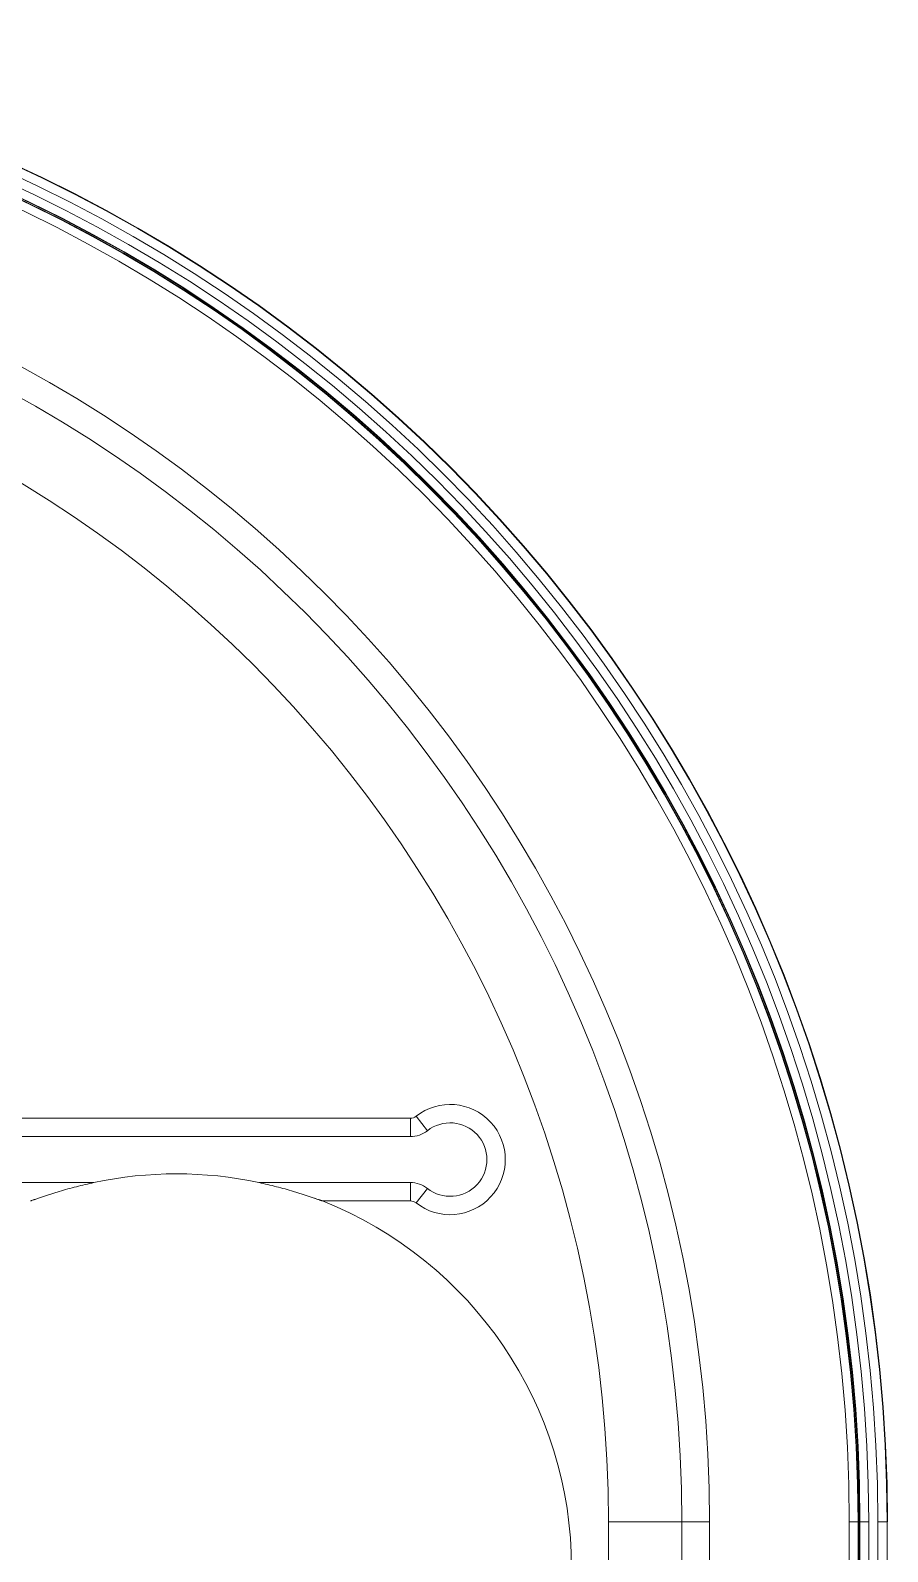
# Model space of a CAD drawing. Header units: millimetres. Extents: x 409 to 2276, y 1039 to 1674.
# Drawn here: x 1785.2 to 1831.8, y 1463 to 1545.8 of the extents above; entities that cross this region are included whole.
import ezdxf

# ---------------------------------------------------------------- set-up
doc = ezdxf.new("R2010")
doc.units = ezdxf.units.MM
doc.layers.add('粗实线层', color=7, linetype='Continuous', lineweight=35)

msp = doc.modelspace()

# ---------------------------------------------------------------- linework, layer by layer
at = {"layer": '粗实线层', "lineweight": 20}
for p, q in [((1806.914, 1520.949), (1806.953, 1520.988)), ((1805.85, 1486.634), (1774.726, 1486.634)), ((1805.85, 1485.634), (1805.85, 1486.634)), ((1806.778, 1485.956), (1806.159, 1486.742)), ((1805.85, 1485.634), (1774.726, 1485.634)), ((1774.726, 1483.134), (1788.641, 1483.134)), ((1797.612, 1483.134), (1805.85, 1483.134)), ((1805.85, 1483.134), (1805.85, 1482.134)), ((1801.068, 1482.134), (1805.85, 1482.134)), ((1806.778, 1482.813), (1806.159, 1482.027)), ((1816.626, 1414.661), (1816.626, 1464.661)), ((1816.626, 1464.661), (1820.626, 1464.661)), ((1820.626, 1414.661), (1820.626, 1464.661)), ((1820.626, 1464.661), (1822.126, 1464.661)), ((1820.626, 1414.661), (1820.626, 1464.661)), ((1822.126, 1464.661), (1822.126, 1414.661)), ((1829.73, 1464.661), (1829.73, 1414.661)), ((1829.73, 1464.661), (1830.23, 1464.661)), ((1830.205, 1464.661), (1830.205, 1414.661)), ((1830.23, 1464.661), (1830.285, 1464.661)), ((1830.23, 1464.661), (1830.23, 1414.661)), ((1830.784, 1464.661), (1830.285, 1464.661)), ((1830.285, 1464.661), (1830.285, 1414.661)), ((1830.31, 1414.661), (1830.31, 1464.661)), ((1830.784, 1464.661), (1830.784, 1414.661)), ((1831.283, 1464.661), (1831.783, 1464.661)), ((1831.283, 1414.661), (1831.283, 1464.661)), ((1831.783, 1414.661), (1831.783, 1464.661))]:
    msp.add_line(p, q, dxfattribs=at)
for centre, radius, start, end in [((1750.626, 1464.661), 81.183, 0, 90), ((1750.626, 1464.661), 81.157, 0, 90), ((1750.626, 1464.661), 80.657, 0, 90), ((1750.626, 1464.661), 80.158, 0, 90), ((1750.626, 1464.661), 79.683, 0, 90), ((1750.626, 1464.661), 79.659, 0, 90), ((1750.626, 1464.661), 79.603, 0, 90), ((1750.626, 1464.661), 79.579, 0, 90), ((1750.626, 1464.661), 79.104, 0, 90), ((1750.626, 1464.661), 71.5, 0, 90), ((1750.626, 1464.661), 70, 0, 90), ((1750.626, 1464.661), 70, 360, 90), ((1750.626, 1464.661), 66, 0, 90), ((1808.015, 1484.384), 3, 231.78679, 128.21321), ((1805.85, 1487.134), 0.5, 270, 308.21321), ((1808.015, 1484.384), 2, 231.78679, 128.21321), ((1805.85, 1487.134), 1.5, 270, 308.21321), ((1793.126, 1462.161), 21.448, 77.92769, 102.07231), ((1805.85, 1481.634), 1.5, 51.78679, 90), ((1793.126, 1462.161), 21.494, 0, 68.31685), ((1805.85, 1481.634), 0.5, 51.78679, 90)]:
    msp.add_arc(centre, radius, start, end, dxfattribs=at)
for points, knots in [([(1788.641, 1483.134), (1788.481, 1483.1), (1788.321, 1483.064), (1788.003, 1482.989), (1787.845, 1482.95), (1787.53, 1482.869), (1787.373, 1482.827), (1787.06, 1482.739), (1786.904, 1482.694), (1786.671, 1482.624), (1786.594, 1482.601), (1786.441, 1482.553), (1786.364, 1482.529), (1786.213, 1482.481), (1786.137, 1482.456), (1785.989, 1482.407), (1785.915, 1482.383), (1785.771, 1482.334), (1785.701, 1482.31), (1785.597, 1482.275), (1785.563, 1482.263), (1785.497, 1482.24), (1785.465, 1482.229), (1785.419, 1482.212), (1785.403, 1482.207), (1785.374, 1482.197), (1785.359, 1482.192), (1785.318, 1482.177), (1785.292, 1482.169), (1785.263, 1482.159), (1785.258, 1482.157), (1785.247, 1482.153), (1785.242, 1482.152), (1785.228, 1482.147), (1785.219, 1482.144), (1785.204, 1482.139), (1785.198, 1482.138), (1785.189, 1482.135), (1785.186, 1482.134), (1785.185, 1482.134)], [0, 0, 0, 0, 0.125, 0.125, 0.25, 0.25, 0.375, 0.375, 0.5, 0.5, 0.5625, 0.5625, 0.625, 0.625, 0.6875, 0.6875, 0.75, 0.75, 0.8125, 0.8125, 0.84375, 0.84375, 0.875, 0.875, 0.890625, 0.890625, 0.90625, 0.90625, 0.9375, 0.9375, 0.945313, 0.945313, 0.953125, 0.953125, 0.96875, 0.96875, 0.984375, 0.984375, 1, 1, 1, 1]), ([(1801.068, 1482.134), (1801.065, 1482.134), (1801.056, 1482.137), (1801.037, 1482.143), (1801.033, 1482.144), (1801.024, 1482.147), (1801.02, 1482.149), (1801.005, 1482.153), (1800.994, 1482.157), (1800.971, 1482.165), (1800.959, 1482.169), (1800.933, 1482.178), (1800.919, 1482.183), (1800.877, 1482.198), (1800.847, 1482.208), (1800.785, 1482.23), (1800.752, 1482.241), (1800.702, 1482.258), (1800.685, 1482.264), (1800.651, 1482.276), (1800.634, 1482.282), (1800.548, 1482.312), (1800.477, 1482.336), (1800.333, 1482.384), (1800.26, 1482.409), (1800.111, 1482.458), (1800.036, 1482.482), (1799.922, 1482.518), (1799.884, 1482.531), (1799.807, 1482.555), (1799.769, 1482.567), (1799.654, 1482.602), (1799.577, 1482.626), (1799.345, 1482.695), (1799.19, 1482.74), (1798.878, 1482.827), (1798.721, 1482.869), (1798.407, 1482.95), (1798.249, 1482.99), (1797.931, 1483.064), (1797.772, 1483.1), (1797.612, 1483.134)], [0, 0, 0, 0, 0.03125, 0.03125, 0.039062, 0.039062, 0.046875, 0.046875, 0.0625, 0.0625, 0.078125, 0.078125, 0.09375, 0.09375, 0.125, 0.125, 0.15625, 0.15625, 0.171875, 0.171875, 0.1875, 0.1875, 0.25, 0.25, 0.3125, 0.3125, 0.375, 0.375, 0.40625, 0.40625, 0.4375, 0.4375, 0.5, 0.5, 0.625, 0.625, 0.75, 0.75, 0.875, 0.875, 1, 1, 1, 1])]:
    msp.add_open_spline(points, degree=3, knots=knots, dxfattribs=at)

doc.saveas('drawing.dxf')
